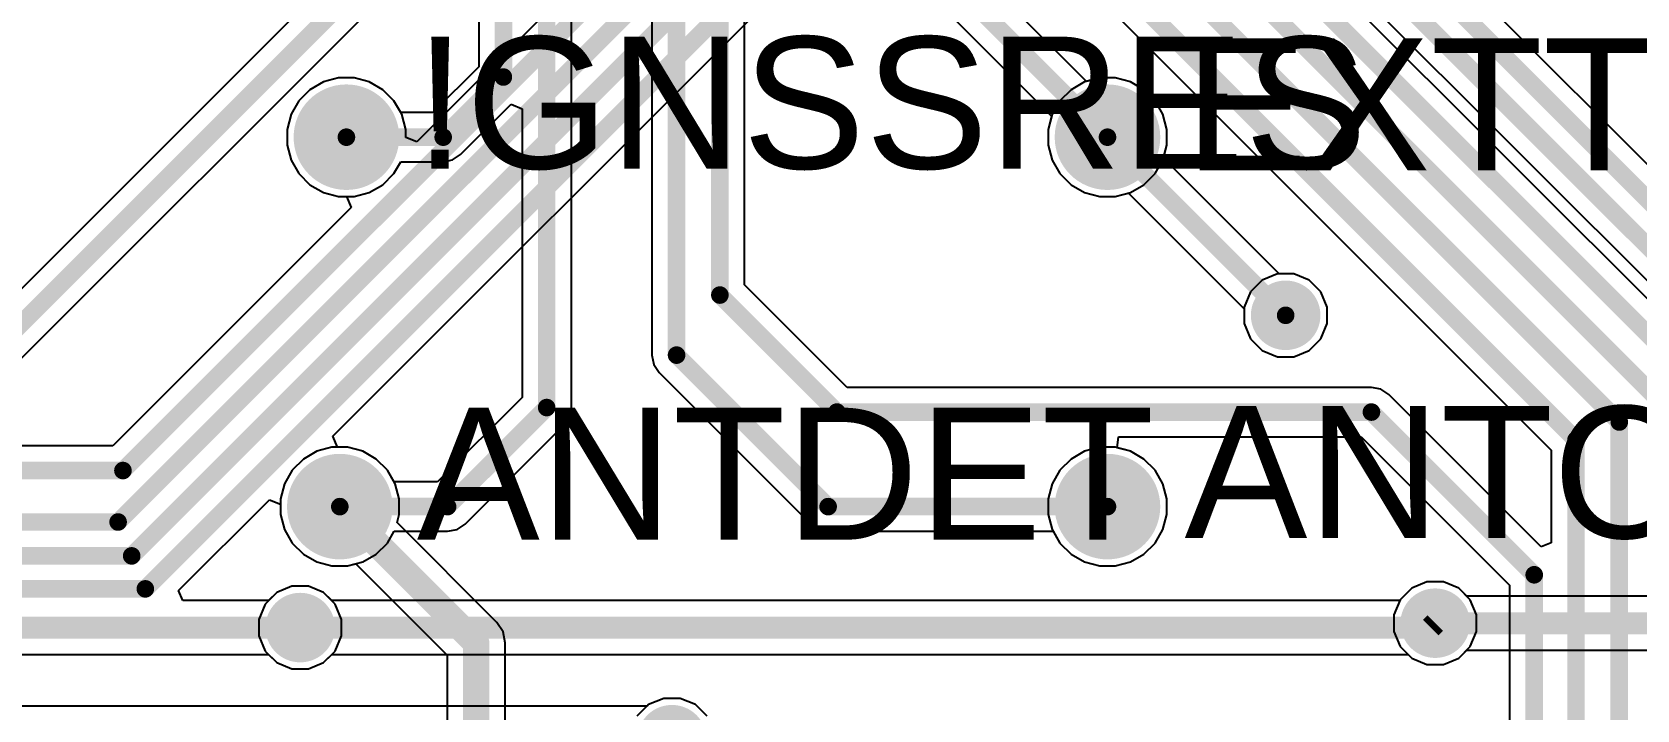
# Model space of a CAD drawing. Header units: millimetres. Extents: x -0.13 to 3.86, y -0.01 to 4.3.
# Drawn here: x 0.868 to 1.598, y 2.012 to 2.32 of the extents above; entities that cross this region are included whole.
import ezdxf

# ---------------------------------------------------------------- set-up
doc = ezdxf.new("R2010")
doc.units = ezdxf.units.MM
doc.header["$MEASUREMENT"] = 0
for name, color, linetype in [('BottomLayer', 5, 'Continuous'), ('BottomSolder', 6, 'Continuous'), ('MultiLayer', 9, 'Continuous'), ('PadHoleLayer', 156, 'Continuous'), ('TopLayer', 1, 'Continuous'), ('TopOverlay', 2, 'Continuous'), ('TopSolder', 216, 'Continuous'), ('ViaHoleLayer', 16, 'Continuous')]:
    doc.layers.add(name, color=color, linetype=linetype)
doc.styles.add('Arial', font='arial.ttf', dxfattribs={"height": 0.2})

# ---------------------------------------------------------------- blocks, each defined once
blk = doc.blocks.new('T____P______TH_1_8___H_________0_92___69')
at = {"layer": 'BottomLayer'}
h = blk.add_hatch(color=5, dxfattribs=at)
edge = h.paths.add_edge_path()
edge.add_arc((0, 0), 0.02, 0, 360)
at = {"layer": 'BottomSolder'}
h = blk.add_hatch(color=6, dxfattribs=at)
edge = h.paths.add_edge_path()
edge.add_arc((0, 0), 0.024, 0, 360)
at = {"layer": 'MultiLayer'}
h = blk.add_hatch(color=9, dxfattribs=at)
edge = h.paths.add_edge_path()
edge.add_arc((0, 0), 0.02, 0, 360)
at = {"layer": 'PadHoleLayer'}
h = blk.add_hatch(color=156, dxfattribs=at)
edge = h.paths.add_edge_path()
edge.add_arc((0, 0), 0.01, 0, 360)
at = {"layer": 'TopLayer'}
h = blk.add_hatch(color=1, dxfattribs=at)
edge = h.paths.add_edge_path()
edge.add_arc((0, 0), 0.02, 0, 360)
at = {"layer": 'TopSolder'}
h = blk.add_hatch(color=216, dxfattribs=at)
edge = h.paths.add_edge_path()
edge.add_arc((0, 0), 0.024, 0, 360)
blk = doc.blocks.new('T____P______TH_1_8___H_________0_92___70')
at = {"layer": 'BottomLayer'}
h = blk.add_hatch(color=5, dxfattribs=at)
edge = h.paths.add_edge_path()
edge.add_arc((0, 0), 0.02, 0, 360)
at = {"layer": 'BottomSolder'}
h = blk.add_hatch(color=6, dxfattribs=at)
edge = h.paths.add_edge_path()
edge.add_arc((0, 0), 0.024, 0, 360)
at = {"layer": 'MultiLayer'}
h = blk.add_hatch(color=9, dxfattribs=at)
edge = h.paths.add_edge_path()
edge.add_arc((0, 0), 0.02, 0, 360)
at = {"layer": 'PadHoleLayer'}
h = blk.add_hatch(color=156, dxfattribs=at)
edge = h.paths.add_edge_path()
edge.add_arc((0, 0), 0.01, 0, 360)
at = {"layer": 'TopLayer'}
h = blk.add_hatch(color=1, dxfattribs=at)
edge = h.paths.add_edge_path()
edge.add_arc((0, 0), 0.02, 0, 360)
at = {"layer": 'TopSolder'}
h = blk.add_hatch(color=216, dxfattribs=at)
edge = h.paths.add_edge_path()
edge.add_arc((0, 0), 0.024, 0, 360)
blk = doc.blocks.new('T____P______TH_1_8___H_________0_92___71')
at = {"layer": 'BottomLayer'}
h = blk.add_hatch(color=5, dxfattribs=at)
edge = h.paths.add_edge_path()
edge.add_arc((0, 0), 0.02, 0, 360)
at = {"layer": 'BottomSolder'}
h = blk.add_hatch(color=6, dxfattribs=at)
edge = h.paths.add_edge_path()
edge.add_arc((0, 0), 0.024, 0, 360)
at = {"layer": 'MultiLayer'}
h = blk.add_hatch(color=9, dxfattribs=at)
edge = h.paths.add_edge_path()
edge.add_arc((0, 0), 0.02, 0, 360)
at = {"layer": 'PadHoleLayer'}
h = blk.add_hatch(color=156, dxfattribs=at)
edge = h.paths.add_edge_path()
edge.add_arc((0, 0), 0.01, 0, 360)
at = {"layer": 'TopLayer'}
h = blk.add_hatch(color=1, dxfattribs=at)
edge = h.paths.add_edge_path()
edge.add_arc((0, 0), 0.02, 0, 360)
at = {"layer": 'TopSolder'}
h = blk.add_hatch(color=216, dxfattribs=at)
edge = h.paths.add_edge_path()
edge.add_arc((0, 0), 0.024, 0, 360)
blk = doc.blocks.new('T____P______TH_1_8___H_________0_92___74')
at = {"layer": 'BottomLayer'}
h = blk.add_hatch(color=5, dxfattribs=at)
edge = h.paths.add_edge_path()
edge.add_arc((0, 0), 0.02, 0, 360)
at = {"layer": 'BottomSolder'}
h = blk.add_hatch(color=6, dxfattribs=at)
edge = h.paths.add_edge_path()
edge.add_arc((0, 0), 0.024, 0, 360)
at = {"layer": 'MultiLayer'}
h = blk.add_hatch(color=9, dxfattribs=at)
edge = h.paths.add_edge_path()
edge.add_arc((0, 0), 0.02, 0, 360)
at = {"layer": 'PadHoleLayer'}
h = blk.add_hatch(color=156, dxfattribs=at)
edge = h.paths.add_edge_path()
edge.add_arc((0, 0), 0.01, 0, 360)
at = {"layer": 'TopLayer'}
h = blk.add_hatch(color=1, dxfattribs=at)
edge = h.paths.add_edge_path()
edge.add_arc((0, 0), 0.02, 0, 360)
at = {"layer": 'TopSolder'}
h = blk.add_hatch(color=216, dxfattribs=at)
edge = h.paths.add_edge_path()
edge.add_arc((0, 0), 0.024, 0, 360)

msp = doc.modelspace()

# ---------------------------------------------------------------- hatches: boundary and pattern name
at = {"layer": 'BottomLayer'}
h = msp.add_hatch(color=5, dxfattribs=at)
edge = h.paths.add_edge_path()
edge.add_arc((1.438, 2.191), 0.01181, 0, 360)
h = msp.add_hatch(color=5, dxfattribs=at)
edge = h.paths.add_edge_path()
edge.add_arc((0.99, 2.049), 0.01181, 0, 360)
h = msp.add_hatch(color=5, dxfattribs=at)
edge = h.paths.add_edge_path()
edge.add_arc((1.506, 2.051), 0.01181, 0, 360)
at = {"layer": 'BottomSolder'}
h = msp.add_hatch(color=6, dxfattribs=at)
edge = h.paths.add_edge_path()
edge.add_arc((1.438, 2.191), 0.01581, 0, 360)
h = msp.add_hatch(color=6, dxfattribs=at)
edge = h.paths.add_edge_path()
edge.add_arc((0.99, 2.049), 0.01581, 0, 360)
h = msp.add_hatch(color=6, dxfattribs=at)
edge = h.paths.add_edge_path()
edge.add_arc((1.506, 2.051), 0.01581, 0, 360)
h = msp.add_hatch(color=6, dxfattribs=at)
edge = h.paths.add_edge_path()
edge.add_arc((1.159, 1.998), 0.01581, 0, 360)
at = {"layer": 'TopLayer'}
h = msp.add_hatch(color=1, dxfattribs=at)
edge = h.paths.add_edge_path()
edge.add_arc((1.438, 2.191), 0.01181, 0, 360)
h = msp.add_hatch(color=1, dxfattribs=at)
edge = h.paths.add_edge_path()
edge.add_arc((0.99, 2.049), 0.01181, 0, 360)
h = msp.add_hatch(color=1, dxfattribs=at)
edge = h.paths.add_edge_path()
edge.add_arc((1.506, 2.051), 0.01181, 0, 360)
at = {"layer": 'ViaHoleLayer'}
h = msp.add_hatch(color=16, dxfattribs=at)
edge = h.paths.add_edge_path()
edge.add_arc((1.438, 2.191), 0.00591, 0, 360)
h = msp.add_hatch(color=16, dxfattribs=at)
edge = h.paths.add_edge_path()
edge.add_arc((0.99, 2.049), 0.00591, 0, 360)
h = msp.add_hatch(color=16, dxfattribs=at)
edge = h.paths.add_edge_path()
edge.add_arc((1.506, 2.051), 0.00591, 0, 360)

# ---------------------------------------------------------------- linework, layer by layer
at = {"layer": 'BottomLayer'}
for p, q in [((1.46107, 2.68793), (1.043, 2.26986)), ((1.00486, 2.136), (1.43665, 2.56778)), ((1.05278, 2.39265), (0.84835, 2.18822)), ((0.86093, 2.16907), (1.07193, 2.38007)), ((1.00745, 2.299), (1.00058, 2.29716)), ((1.01456, 2.299), (1.00745, 2.299)), ((1.02142, 2.29716), (1.01456, 2.299)), ((1.35345, 2.299), (1.34658, 2.29716)), ((1.36056, 2.299), (1.35345, 2.299)), ((1.36742, 2.29716), (1.36056, 2.299)), ((0.99442, 2.29361), (0.9894, 2.28858)), ((1.00058, 2.29716), (0.99442, 2.29361)), ((1.02758, 2.29361), (1.02142, 2.29716)), ((1.03261, 2.28858), (1.02758, 2.29361)), ((1.34042, 2.29361), (1.3354, 2.28858)), ((1.34658, 2.29716), (1.34042, 2.29361)), ((1.37358, 2.29361), (1.36742, 2.29716)), ((1.37861, 2.28858), (1.37358, 2.29361)), ((0.9894, 2.28858), (0.98584, 2.28242)), ((1.03616, 2.28242), (1.03261, 2.28858)), ((1.3354, 2.28858), (1.33184, 2.28242)), ((1.38216, 2.28242), (1.37861, 2.28858)), ((0.98584, 2.28242), (0.984, 2.27555)), ((1.038, 2.27555), (1.03616, 2.28242)), ((1.33184, 2.28242), (1.33, 2.27555)), ((1.384, 2.27555), (1.38216, 2.28242)), ((0.984, 2.27555), (0.984, 2.26845)), ((1.038, 2.27193), (1.038, 2.27555)), ((1.043, 2.26986), (1.038, 2.27193)), ((1.33, 2.27555), (1.33, 2.26845)), ((1.384, 2.26845), (1.384, 2.27555)), ((0.984, 2.26845), (0.98584, 2.26158)), ((1.33, 2.26845), (1.33184, 2.26158)), ((1.38216, 2.26158), (1.384, 2.26845)), ((0.98584, 2.26158), (0.9894, 2.25542)), ((0.9894, 2.25542), (0.99442, 2.25039)), ((1.33184, 2.26158), (1.3354, 2.25542)), ((1.3354, 2.25542), (1.34042, 2.25039)), ((1.37358, 2.25039), (1.37861, 2.25542)), ((1.37861, 2.25542), (1.38216, 2.26158)), ((0.99442, 2.25039), (1.00058, 2.24684)), ((1.34042, 2.25039), (1.34658, 2.24684)), ((1.36742, 2.24684), (1.37358, 2.25039)), ((1.01314, 2.24), (0.90476, 2.13162)), ((1.00058, 2.24684), (1.00745, 2.245)), ((1.00745, 2.245), (1.01107, 2.245)), ((1.01107, 2.245), (1.01314, 2.24)), ((1.34658, 2.24684), (1.35345, 2.245)), ((1.35345, 2.245), (1.36056, 2.245)), ((1.36056, 2.245), (1.36742, 2.24684)), ((1.42734, 2.20695), (1.42205, 2.20166)), ((1.43426, 2.20981), (1.42734, 2.20695)), ((1.44174, 2.20981), (1.43426, 2.20981)), ((1.44866, 2.20695), (1.44174, 2.20981)), ((1.45395, 2.20166), (1.44866, 2.20695)), ((1.42205, 2.20166), (1.41919, 2.19474)), ((1.45681, 2.19474), (1.45395, 2.20166)), ((1.41919, 2.19474), (1.41919, 2.18726)), ((1.45681, 2.18726), (1.45681, 2.19474)), ((1.41919, 2.18726), (1.42205, 2.18034)), ((1.45395, 2.18034), (1.45681, 2.18726)), ((1.42205, 2.18034), (1.42734, 2.17505)), ((1.42734, 2.17505), (1.43426, 2.17219)), ((1.44174, 2.17219), (1.44866, 2.17505)), ((1.44866, 2.17505), (1.45395, 2.18034)), ((1.43426, 2.17219), (1.44174, 2.17219)), ((0.90476, 2.13162), (0.79079, 2.13162)), ((1.00693, 2.131), (1.00486, 2.136)), ((1.01156, 2.131), (1.00693, 2.131)), ((1.01842, 2.12916), (1.01156, 2.131)), ((1.35345, 2.131), (1.34658, 2.12916)), ((1.36056, 2.131), (1.35345, 2.131)), ((1.36742, 2.12916), (1.36056, 2.131)), ((1.02458, 2.12561), (1.01842, 2.12916)), ((1.02961, 2.12058), (1.02458, 2.12561)), ((1.34042, 2.12561), (1.3354, 2.12058)), ((1.34658, 2.12916), (1.34042, 2.12561)), ((1.37358, 2.12561), (1.36742, 2.12916)), ((1.37861, 2.12058), (1.37358, 2.12561)), ((1.03316, 2.11442), (1.02961, 2.12058)), ((1.3354, 2.12058), (1.33184, 2.11442)), ((1.38216, 2.11442), (1.37861, 2.12058)), ((1.035, 2.10755), (1.03316, 2.11442)), ((1.33184, 2.11442), (1.33, 2.10755)), ((1.384, 2.10755), (1.38216, 2.11442)), ((0.93472, 2.06585), (0.976, 2.10714)), ((0.976, 2.10714), (0.981, 2.10507)), ((0.981, 2.10507), (0.981, 2.10045)), ((1.035, 2.10045), (1.035, 2.10755)), ((1.33, 2.10755), (1.33, 2.10045)), ((1.384, 2.10045), (1.384, 2.10755)), ((0.981, 2.10045), (0.98284, 2.09358)), ((1.03401, 2.09674), (1.035, 2.10045)), ((1.07937, 2.05137), (1.03401, 2.09674)), ((1.33, 2.10045), (1.33184, 2.09358)), ((1.38216, 2.09358), (1.384, 2.10045)), ((0.98284, 2.09358), (0.9864, 2.08742)), ((0.9864, 2.08742), (0.99142, 2.08239)), ((1.33184, 2.09358), (1.3354, 2.08742)), ((1.3354, 2.08742), (1.34042, 2.08239)), ((1.37358, 2.08239), (1.37861, 2.08742)), ((1.37861, 2.08742), (1.38216, 2.09358)), ((0.99142, 2.08239), (0.99758, 2.07884)), ((1.34042, 2.08239), (1.34658, 2.07884)), ((1.36742, 2.07884), (1.37358, 2.08239)), ((0.99758, 2.07884), (1.00445, 2.077)), ((1.00445, 2.077), (1.01156, 2.077)), ((1.01156, 2.077), (1.01526, 2.07799)), ((1.01526, 2.07799), (1.05675, 2.03651)), ((1.34658, 2.07884), (1.35345, 2.077)), ((1.35345, 2.077), (1.36056, 2.077)), ((1.36056, 2.077), (1.36742, 2.07884)), ((0.93663, 2.06124), (0.93472, 2.06585)), ((0.97934, 2.06495), (0.97563, 2.06124)), ((0.98626, 2.06781), (0.97934, 2.06495)), ((0.99374, 2.06781), (0.98626, 2.06781)), ((1.00066, 2.06495), (0.99374, 2.06781)), ((1.00595, 2.05966), (1.00066, 2.06495)), ((1.49534, 2.06695), (1.49005, 2.06166)), ((1.50226, 2.06981), (1.49534, 2.06695)), ((1.50974, 2.06981), (1.50226, 2.06981)), ((1.51666, 2.06695), (1.50974, 2.06981)), ((1.52037, 2.06324), (1.51666, 2.06695)), ((0.97563, 2.06124), (0.93663, 2.06124)), ((1.00881, 2.05274), (1.00595, 2.05966)), ((1.49005, 2.06166), (1.48719, 2.05474)), ((2.38793, 2.06324), (1.52037, 2.06324)), ((1.00881, 2.04526), (1.00881, 2.05274)), ((1.08225, 2.04707), (1.07937, 2.05137)), ((1.48719, 2.05474), (1.48719, 2.04726)), ((1.00595, 2.03834), (1.00881, 2.04526)), ((1.08325, 2.042), (1.08225, 2.04707)), ((1.48719, 2.04726), (1.49005, 2.04034)), ((0.80047, 2.03676), (0.97563, 2.03676)), ((0.97563, 2.03676), (0.97934, 2.03305)), ((1.00066, 2.03305), (1.00595, 2.03834)), ((1.05675, 2.03651), (1.05675, 1.84072)), ((1.08325, 0.952), (1.08325, 2.042)), ((1.49005, 2.04034), (1.49534, 2.03505)), ((1.51666, 2.03505), (1.52037, 2.03876)), ((1.52037, 2.03876), (2.393, 2.03876)), ((0.97934, 2.03305), (0.98626, 2.03019)), ((0.98626, 2.03019), (0.99374, 2.03019)), ((0.99374, 2.03019), (1.00066, 2.03305)), ((1.49534, 2.03505), (1.50226, 2.03219)), ((1.50226, 2.03219), (1.50974, 2.03219)), ((1.50974, 2.03219), (1.51666, 2.03505)), ((1.14834, 2.01395), (1.14305, 2.00866)), ((1.15526, 2.01681), (1.14834, 2.01395)), ((1.16274, 2.01681), (1.15526, 2.01681)), ((1.16966, 2.01395), (1.16274, 2.01681)), ((1.17495, 2.00866), (1.16966, 2.01395))]:
    msp.add_line(p, q, dxfattribs=at)
for points, const_width in [([(0.90941, 2.12041), (1.469, 2.68)], 0.008), ([(0.90721, 2.097), (1.45721, 2.647)], 0.008), ([(0.91338, 2.08159), (1.44479, 2.613)], 0.008), ([(0.91959, 2.06659), (1.432, 2.579)], 0.008), ([(0.853, 2.177), (1.064, 2.388)], 0.008), ([(0.79079, 2.12041), (0.90941, 2.12041)], 0.008), ([(1.008, 2.104), (1.07, 2.042)], 0.012), ([(0.48, 2.097), (0.90721, 2.097)], 0.008), ([(0.48638, 2.08159), (0.91338, 2.08159)], 0.008), ([(0.49259, 2.06659), (0.91959, 2.06659)], 0.008), ([(0.7954, 2.049), (0.99, 2.049)], 0.01), ([(1.506, 2.051), (2.393, 2.051)], 0.01), ([(1.07, 0.952), (1.07, 2.042)], 0.012)]:
    msp.add_lwpolyline(points, dxfattribs=dict(at, const_width=const_width))
for points, const_width in [([(0.90741, 2.12041, 1), (0.91141, 2.12041, 1)], 0.004), ([(0.90741, 2.12041, 1), (0.91141, 2.12041, 1)], 0.004), ([(1.005, 2.104, 1), (1.011, 2.104, 1)], 0.006), ([(0.90521, 2.097, 1), (0.90921, 2.097, 1)], 0.004), ([(0.90521, 2.097, 1), (0.90921, 2.097, 1)], 0.004), ([(0.91138, 2.08159, 1), (0.91538, 2.08159, 1)], 0.004), ([(0.91138, 2.08159, 1), (0.91538, 2.08159, 1)], 0.004), ([(0.91759, 2.06659, 1), (0.92159, 2.06659, 1)], 0.004), ([(0.91759, 2.06659, 1), (0.92159, 2.06659, 1)], 0.004), ([(0.9875, 2.049, 1), (0.9925, 2.049, 1)], 0.005), ([(1.5035, 2.051, 1), (1.5085, 2.051, 1)], 0.005), ([(1.067, 2.042, 1), (1.073, 2.042, 1)], 0.006), ([(1.067, 2.042, 1), (1.073, 2.042, 1)], 0.006)]:
    msp.add_lwpolyline(points, format="xyb", close=True, dxfattribs=dict(at, const_width=const_width))
at = {"layer": 'TopLayer'}
for p, q in [((1.07115, 2.48083), (1.07115, 2.30401)), ((1.11326, 2.14905), (1.11326, 2.48083)), ((1.14989, 2.48083), (1.14989, 2.1729)), ((1.192, 2.20486), (1.192, 2.48083)), ((1.84826, 2.01381), (1.38885, 2.47322)), ((1.75793, 2.04293), (1.35246, 2.44841)), ((1.35808, 2.45106), (1.79376, 2.01538)), ((1.27128, 2.41718), (1.55878, 2.12968)), ((1.34746, 2.2974), (1.23137, 2.41349)), ((1.21223, 2.40091), (1.3316, 2.28154)), ((1.00745, 2.299), (1.00058, 2.29716)), ((1.01456, 2.299), (1.00745, 2.299)), ((1.02142, 2.29716), (1.01456, 2.299)), ((1.07115, 2.30401), (1.05035, 2.28322)), ((1.35345, 2.299), (1.34746, 2.2974)), ((1.36056, 2.299), (1.35345, 2.299)), ((1.36742, 2.29716), (1.36056, 2.299)), ((0.99442, 2.29361), (0.9894, 2.28858)), ((1.00058, 2.29716), (0.99442, 2.29361)), ((1.02758, 2.29361), (1.02142, 2.29716)), ((1.03261, 2.28858), (1.02758, 2.29361)), ((1.37358, 2.29361), (1.36742, 2.29716)), ((1.37861, 2.28858), (1.37358, 2.29361)), ((0.9894, 2.28858), (0.98584, 2.28242)), ((1.0357, 2.28322), (1.03261, 2.28858)), ((1.06293, 2.26407), (1.08583, 2.28697)), ((1.08583, 2.28697), (1.09083, 2.2849)), ((1.09083, 2.2849), (1.09083, 2.15369)), ((1.38216, 2.28242), (1.37861, 2.28858)), ((0.98584, 2.28242), (0.984, 2.27555)), ((1.05035, 2.28322), (1.0357, 2.28322)), ((1.3316, 2.28154), (1.33, 2.27555)), ((1.384, 2.27555), (1.38216, 2.28242)), ((0.984, 2.27555), (0.984, 2.26845)), ((1.33, 2.27555), (1.33, 2.26845)), ((1.384, 2.26845), (1.384, 2.27555)), ((0.984, 2.26845), (0.98584, 2.26158)), ((1.05929, 2.26164), (1.06293, 2.26407)), ((1.33, 2.26845), (1.33184, 2.26158)), ((1.3824, 2.26246), (1.384, 2.26845)), ((1.43505, 2.20981), (1.3824, 2.26246)), ((0.98584, 2.26158), (0.9894, 2.25542)), ((0.9894, 2.25542), (0.99442, 2.25039)), ((1.02758, 2.25039), (1.03261, 2.25542)), ((1.03261, 2.25542), (1.0357, 2.26078)), ((1.0357, 2.26078), (1.055, 2.26078)), ((1.055, 2.26078), (1.05929, 2.26164)), ((1.055, 2.26078), (1.055, 2.26078)), ((1.33184, 2.26158), (1.3354, 2.25542)), ((1.3354, 2.25542), (1.34042, 2.25039)), ((0.99442, 2.25039), (1.00058, 2.24684)), ((1.02142, 2.24684), (1.02758, 2.25039)), ((1.34042, 2.25039), (1.34658, 2.24684)), ((1.00058, 2.24684), (1.00745, 2.245)), ((1.00745, 2.245), (1.01456, 2.245)), ((1.01456, 2.245), (1.02142, 2.24684)), ((1.34658, 2.24684), (1.35345, 2.245)), ((1.35345, 2.245), (1.36056, 2.245)), ((1.36056, 2.245), (1.36654, 2.2466)), ((1.36654, 2.2466), (1.41919, 2.19395)), ((1.23865, 2.15822), (1.192, 2.20486)), ((1.44174, 2.20981), (1.43505, 2.20981)), ((1.44866, 2.20695), (1.44174, 2.20981)), ((1.45395, 2.20166), (1.44866, 2.20695)), ((1.45681, 2.19474), (1.45395, 2.20166)), ((1.41919, 2.19395), (1.41919, 2.18726)), ((1.45681, 2.18726), (1.45681, 2.19474)), ((1.41919, 2.18726), (1.42205, 2.18034)), ((1.45395, 2.18034), (1.45681, 2.18726)), ((1.42205, 2.18034), (1.42734, 2.17505)), ((1.42734, 2.17505), (1.43426, 2.17219)), ((1.44174, 2.17219), (1.44866, 2.17505)), ((1.44866, 2.17505), (1.45395, 2.18034)), ((1.14989, 2.1729), (1.14989, 2.1729)), ((1.14989, 2.1729), (1.15074, 2.16861)), ((1.15074, 2.16861), (1.15317, 2.16497)), ((1.43426, 2.17219), (1.44174, 2.17219)), ((1.15317, 2.16497), (1.22207, 2.09607)), ((1.09083, 2.15369), (1.05235, 2.11522)), ((1.477, 2.15822), (1.23865, 2.15822)), ((1.48129, 2.15736), (1.477, 2.15822)), ((1.477, 2.15822), (1.477, 2.15822)), ((1.48493, 2.15493), (1.48129, 2.15736)), ((1.55417, 2.0857), (1.48493, 2.15493)), ((1.11241, 2.14475), (1.11326, 2.14905)), ((1.06493, 2.09607), (1.10998, 2.14112)), ((1.10998, 2.14112), (1.11241, 2.14475)), ((1.10998, 2.14112), (1.10998, 2.14112)), ((1.00445, 2.131), (0.99758, 2.12916)), ((1.01156, 2.131), (1.00445, 2.131)), ((1.01842, 2.12916), (1.01156, 2.131)), ((1.36136, 2.13078), (1.36202, 2.13578)), ((1.36742, 2.12916), (1.36136, 2.13078)), ((1.36202, 2.13578), (1.47235, 2.13578)), ((1.47235, 2.13578), (1.53978, 2.06835)), ((0.99142, 2.12561), (0.9864, 2.12058)), ((0.99758, 2.12916), (0.99142, 2.12561)), ((1.02458, 2.12561), (1.01842, 2.12916)), ((1.02961, 2.12058), (1.02458, 2.12561)), ((1.37358, 2.12561), (1.36742, 2.12916)), ((1.37861, 2.12058), (1.37358, 2.12561)), ((1.55878, 2.12968), (1.55878, 2.08761)), ((0.9864, 2.12058), (0.98284, 2.11442)), ((1.0327, 2.11522), (1.02961, 2.12058)), ((1.38216, 2.11442), (1.37861, 2.12058)), ((0.98284, 2.11442), (0.981, 2.10755)), ((1.05235, 2.11522), (1.0327, 2.11522)), ((1.384, 2.10755), (1.38216, 2.11442)), ((0.981, 2.10755), (0.981, 2.10045)), ((1.384, 2.10045), (1.384, 2.10755)), ((0.981, 2.10045), (0.98284, 2.09358)), ((1.06129, 2.09364), (1.06493, 2.09607)), ((1.22207, 2.09607), (1.22207, 2.09607)), ((1.22207, 2.09607), (1.22571, 2.09364)), ((1.38216, 2.09358), (1.384, 2.10045)), ((0.98284, 2.09358), (0.9864, 2.08742)), ((0.9864, 2.08742), (0.99142, 2.08239)), ((1.02458, 2.08239), (1.02961, 2.08742)), ((1.02961, 2.08742), (1.0327, 2.09278)), ((1.0327, 2.09278), (1.057, 2.09278)), ((1.057, 2.09278), (1.06129, 2.09364)), ((1.057, 2.09278), (1.057, 2.09278)), ((1.22571, 2.09364), (1.23, 2.09278)), ((1.23, 2.09278), (1.23, 2.09278)), ((1.23, 2.09278), (1.3323, 2.09278)), ((1.3323, 2.09278), (1.3354, 2.08742)), ((1.3354, 2.08742), (1.34042, 2.08239)), ((1.37358, 2.08239), (1.37861, 2.08742)), ((1.37861, 2.08742), (1.38216, 2.09358)), ((1.55878, 2.08761), (1.55417, 2.0857)), ((0.99142, 2.08239), (0.99758, 2.07884)), ((1.01842, 2.07884), (1.02458, 2.08239)), ((1.34042, 2.08239), (1.34658, 2.07884)), ((1.36742, 2.07884), (1.37358, 2.08239)), ((0.99758, 2.07884), (1.00445, 2.077)), ((1.00445, 2.077), (1.01156, 2.077)), ((1.01156, 2.077), (1.01842, 2.07884)), ((1.34658, 2.07884), (1.35345, 2.077)), ((1.35345, 2.077), (1.36056, 2.077)), ((1.36056, 2.077), (1.36742, 2.07884)), ((0.97934, 2.06495), (0.97405, 2.05966)), ((0.98626, 2.06781), (0.97934, 2.06495)), ((0.99374, 2.06781), (0.98626, 2.06781)), ((1.00066, 2.06495), (0.99374, 2.06781)), ((1.00437, 2.06124), (1.00066, 2.06495)), ((1.49534, 2.06695), (1.49005, 2.06166)), ((1.50226, 2.06981), (1.49534, 2.06695)), ((1.50974, 2.06981), (1.50226, 2.06981)), ((1.51666, 2.06695), (1.50974, 2.06981)), ((1.52195, 2.06166), (1.51666, 2.06695)), ((1.53978, 2.06835), (1.53978, 1.78039)), ((0.97405, 2.05966), (0.97119, 2.05274)), ((1.48988, 2.06124), (1.00437, 2.06124)), ((1.49005, 2.06166), (1.48988, 2.06124)), ((1.52481, 2.05474), (1.52195, 2.06166)), ((0.97119, 2.05274), (0.97119, 2.04526)), ((1.52481, 2.04726), (1.52481, 2.05474)), ((0.97119, 2.04526), (0.97405, 2.03834)), ((1.52195, 2.04034), (1.52481, 2.04726)), ((0.97405, 2.03834), (0.97934, 2.03305)), ((1.00066, 2.03305), (1.00437, 2.03676)), ((1.00437, 2.03676), (1.49363, 2.03676)), ((1.49363, 2.03676), (1.49534, 2.03505)), ((1.51666, 2.03505), (1.52195, 2.04034)), ((0.97934, 2.03305), (0.98626, 2.03019)), ((0.98626, 2.03019), (0.99374, 2.03019)), ((0.99374, 2.03019), (1.00066, 2.03305)), ((1.49534, 2.03505), (1.50226, 2.03219)), ((1.50226, 2.03219), (1.50974, 2.03219)), ((1.50974, 2.03219), (1.51666, 2.03505)), ((1.14834, 2.01395), (1.14769, 2.01329)), ((1.15526, 2.01681), (1.14834, 2.01395)), ((1.16274, 2.01681), (1.15526, 2.01681)), ((1.16966, 2.01395), (1.16274, 2.01681)), ((1.17495, 2.00866), (1.16966, 2.01395)), ((1.14769, 2.01329), (0.67723, 2.01329))]:
    msp.add_line(p, q, dxfattribs=at)
for points, const_width in [([(1.08236, 2.29936), (1.08236, 2.51677)], 0.008), ([(1.10205, 2.14905), (1.10205, 2.51677)], 0.008), ([(1.1611, 2.1729), (1.1611, 2.51677)], 0.008), ([(1.18079, 2.20021), (1.18079, 2.51677)], 0.008), ([(1.35795, 2.46705), (1.805, 2.02)], 0.008), ([(1.37764, 2.46858), (1.85, 1.99621)], 0.008), ([(1.31858, 2.44142), (1.66, 2.1)], 0.008), ([(1.33827, 2.44673), (1.75, 2.035)], 0.008), ([(1.2989, 2.43326), (1.58968, 2.14248)], 0.008), ([(1.27921, 2.42511), (1.57, 2.13432)], 0.008), ([(1.22016, 2.40884), (1.357, 2.272)], 0.008), ([(1.055, 2.272), (1.08236, 2.29936)], 0.008), ([(1.011, 2.272), (1.055, 2.272)], 0.008), ([(1.357, 2.272), (1.438, 2.191)], 0.008), ([(1.18079, 2.20021), (1.234, 2.147)], 0.008), ([(1.438, 2.191), (1.438, 2.191)], 0.008), ([(1.1611, 2.1729), (1.23, 2.104)], 0.008), ([(1.057, 2.104), (1.10205, 2.14905)], 0.008), ([(1.234, 2.147), (1.477, 2.147)], 0.008), ([(1.477, 2.147), (1.551, 2.073)], 0.008), ([(1.58968, 1.94032), (1.58968, 2.14248)], 0.008), ([(1.57, 1.86), (1.57, 2.13432)], 0.008), ([(1.008, 2.104), (1.057, 2.104)], 0.008), ([(1.23, 2.104), (1.357, 2.104)], 0.008), ([(1.551, 1.765), (1.551, 2.073)], 0.008), ([(0.99, 2.049), (1.504, 2.049)], 0.01), ([(1.504, 2.049), (1.506, 2.051)], 0.01)]:
    msp.add_lwpolyline(points, dxfattribs=dict(at, const_width=const_width))
for points, const_width in [([(1.08036, 2.29936, 1), (1.08436, 2.29936, 1)], 0.004), ([(1.08036, 2.29936, 1), (1.08436, 2.29936, 1)], 0.004), ([(1.009, 2.272, 1), (1.013, 2.272, 1)], 0.004), ([(1.053, 2.272, 1), (1.057, 2.272, 1)], 0.004), ([(1.053, 2.272, 1), (1.057, 2.272, 1)], 0.004), ([(1.355, 2.272, 1), (1.359, 2.272, 1)], 0.004), ([(1.355, 2.272, 1), (1.359, 2.272, 1)], 0.004), ([(1.17879, 2.20021, 1), (1.18279, 2.20021, 1)], 0.004), ([(1.17879, 2.20021, 1), (1.18279, 2.20021, 1)], 0.004), ([(1.436, 2.191, 1), (1.44, 2.191, 1)], 0.004), ([(1.436, 2.191, 1), (1.44, 2.191, 1)], 0.004), ([(1.436, 2.191, 1), (1.44, 2.191, 1)], 0.004), ([(1.1591, 2.1729, 1), (1.1631, 2.1729, 1)], 0.004), ([(1.1591, 2.1729, 1), (1.1631, 2.1729, 1)], 0.004), ([(1.10005, 2.14905, 1), (1.10405, 2.14905, 1)], 0.004), ([(1.10005, 2.14905, 1), (1.10405, 2.14905, 1)], 0.004), ([(1.232, 2.147, 1), (1.236, 2.147, 1)], 0.004), ([(1.232, 2.147, 1), (1.236, 2.147, 1)], 0.004), ([(1.475, 2.147, 1), (1.479, 2.147, 1)], 0.004), ([(1.475, 2.147, 1), (1.479, 2.147, 1)], 0.004), ([(1.58768, 2.14248, 1), (1.59168, 2.14248, 1)], 0.004), ([(1.58768, 2.14248, 1), (1.59168, 2.14248, 1)], 0.004), ([(1.568, 2.13432, 1), (1.572, 2.13432, 1)], 0.004), ([(1.568, 2.13432, 1), (1.572, 2.13432, 1)], 0.004), ([(1.006, 2.104, 1), (1.01, 2.104, 1)], 0.004), ([(1.055, 2.104, 1), (1.059, 2.104, 1)], 0.004), ([(1.055, 2.104, 1), (1.059, 2.104, 1)], 0.004), ([(1.228, 2.104, 1), (1.232, 2.104, 1)], 0.004), ([(1.228, 2.104, 1), (1.232, 2.104, 1)], 0.004), ([(1.355, 2.104, 1), (1.359, 2.104, 1)], 0.004), ([(1.549, 2.073, 1), (1.553, 2.073, 1)], 0.004), ([(1.549, 2.073, 1), (1.553, 2.073, 1)], 0.004), ([(0.9875, 2.049, 1), (0.9925, 2.049, 1)], 0.005), ([(1.5015, 2.049, 1), (1.5065, 2.049, 1)], 0.005), ([(1.5015, 2.049, 1), (1.5065, 2.049, 1)], 0.005), ([(1.5035, 2.051, 1), (1.5085, 2.051, 1)], 0.005)]:
    msp.add_lwpolyline(points, format="xyb", close=True, dxfattribs=dict(at, const_width=const_width))

# ---------------------------------------------------------------- block references
for name, p in [('T____P______TH_1_8___H_________0_92___69', (1.011, 2.272)), ('T____P______TH_1_8___H_________0_92___74', (1.357, 2.272)), ('T____P______TH_1_8___H_________0_92___70', (1.008, 2.104)), ('T____P______TH_1_8___H_________0_92___71', (1.357, 2.104))]:
    msp.add_blockref(name, p)

# ---------------------------------------------------------------- texts
at = {"layer": 'TopOverlay', "style": 'Arial'}
for s, p in [('!GNSSRES', (1.042, 2.2577)), ('EXTTEMP', (1.392, 2.257)), ('ANTDET', (1.043, 2.089)), ('ANTOK', (1.392, 2.0897))]:
    msp.add_text(s, height=0.06, dxfattribs=at).set_placement(p)

doc.saveas('drawing.dxf')
